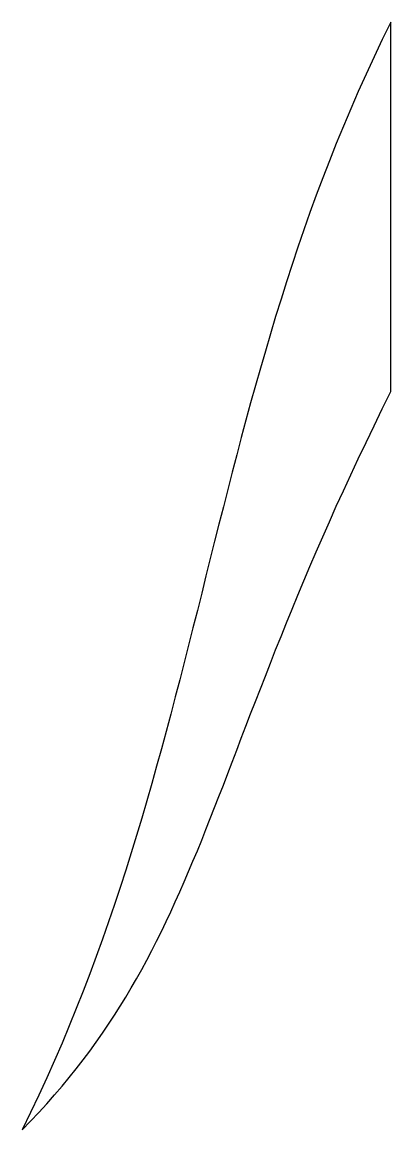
# Model space of a CAD drawing. Header units: centimetres. Extents: x -10.2 to 10.2, y -8.6 to 8.6.
# Drawn here: x 3.38334 to 3.39699, y -4.24621 to -4.20523 of the extents above; entities that cross this region are included whole.
import ezdxf

# ---------------------------------------------------------------- set-up
doc = ezdxf.new("R2010")
doc.units = ezdxf.units.CM
doc.header["$MEASUREMENT"] = 0
doc.layers.add('Camada 1', color=7, linetype='Continuous')

msp = doc.modelspace()

# ---------------------------------------------------------------- linework, layer by layer
at = {"layer": 'Camada 1'}
msp.add_open_spline([(3.39699, -4.2189), (3.39014, -4.23255), (3.39014, -4.23933), (3.38334, -4.24621), (3.38334, -4.24621), (3.39014, -4.23253), (3.39014, -4.2189), (3.39699, -4.20523), (3.39699, -4.20523), (3.39699, -4.20523), (3.39699, -4.2189), (3.39699, -4.2189)], degree=3, knots=[0, 0, 0, 0, 0.25, 0.25, 0.25, 0.25, 0.5, 0.5, 0.5, 0.5, 1, 1, 1, 1], dxfattribs=at)

doc.saveas('drawing.dxf')
